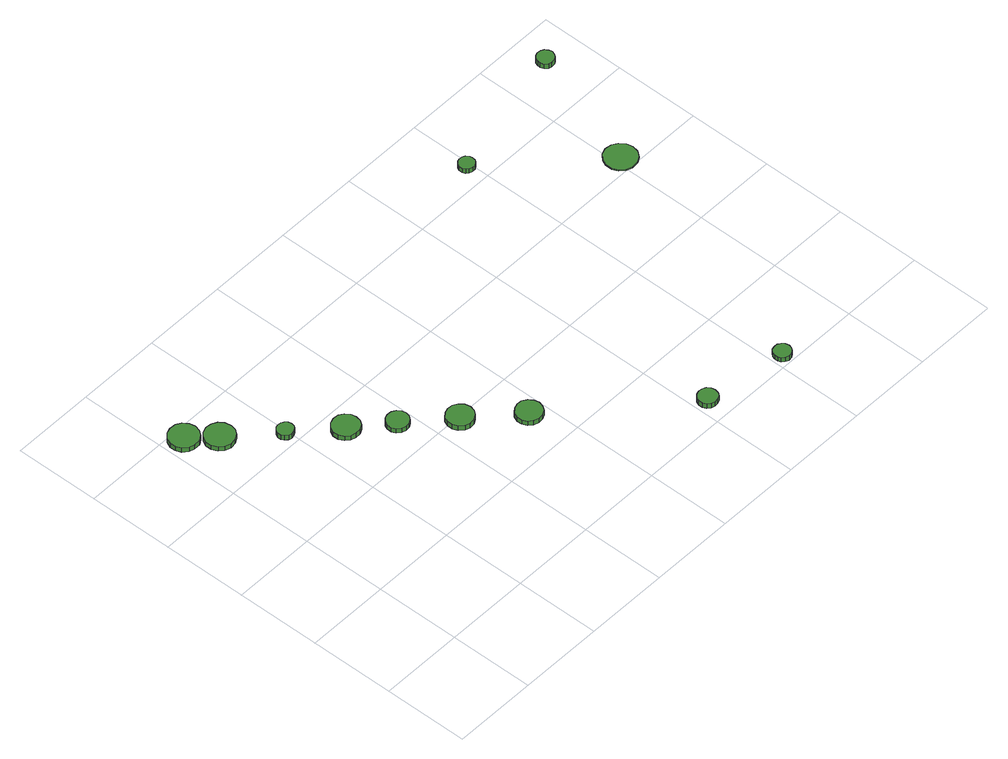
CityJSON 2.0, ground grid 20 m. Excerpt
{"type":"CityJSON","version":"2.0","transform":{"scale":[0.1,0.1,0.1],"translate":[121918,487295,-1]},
"CityObjects":{
"tree1":{"type":"SolitaryVegetationObject","attributes":{"function":"something"},"geometry":[{"type":"MultiSurface","lod":"1","boundaries":[[[0,1,2,3,4,5,6,7,8,9,10,11,12,13,14]],[[15,16,17,18,19,20,21,22,23,24,25,26,27,28,29]],[[0,29,28,1]],[[1,28,27,2]],[[2,27,26,3]],[[3,26,25,4]],[[4,25,24,5]],[[5,24,23,6]],[[6,23,22,7]],[[7,22,21,8]],[[8,21,20,9]],[[9,20,19,10]],[[10,19,18,11]],[[11,18,17,12]],[[12,17,16,13]],[[13,16,15,14]],[[14,15,29,0]]]}]},
"tree2":{"type":"SolitaryVegetationObject","attributes":{"function":"something"},"geometry":[{"type":"MultiSurface","lod":"1","boundaries":[[[30,31,32,33,34,35,36,37,38,39,40,41,42,43,44]],[[45,46,47,48,49,50,51,52,53,54,55,56,57,58,59]],[[30,59,58,31]],[[31,58,57,32]],[[32,57,56,33]],[[33,56,55,34]],[[34,55,54,35]],[[35,54,53,36]],[[36,53,52,37]],[[37,52,51,38]],[[38,51,50,39]],[[39,50,49,40]],[[40,49,48,41]],[[41,48,47,42]],[[42,47,46,43]],[[43,46,45,44]],[[44,45,59,30]]]}]},
"tree3":{"type":"SolitaryVegetationObject","attributes":{"function":"something"},"geometry":[{"type":"MultiSurface","lod":"1","boundaries":[[[60,61,62,63,64,65,66,67,68,69,70,71,72,73,74]],[[75,76,77,78,79,80,81,82,83,84,85,86,87,88,89]],[[60,89,88,61]],[[61,88,87,62]],[[62,87,86,63]],[[63,86,85,64]],[[64,85,84,65]],[[65,84,83,66]],[[66,83,82,67]],[[67,82,81,68]],[[68,81,80,69]],[[69,80,79,70]],[[70,79,78,71]],[[71,78,77,72]],[[72,77,76,73]],[[73,76,75,74]],[[74,75,89,60]]]}]},
"tree4":{"type":"SolitaryVegetationObject","attributes":{"function":"something"},"geometry":[{"type":"MultiSurface","lod":"1","boundaries":[[[90,91,92,93,94,95,96,97,98,99,100,101,102,103,104]],[[105,106,107,108,109,110,111,112,113,114,115,116,117,118,119]],[[90,119,118,91]],[[91,118,117,92]],[[92,117,116,93]],[[93,116,115,94]],[[94,115,114,95]],[[95,114,113,96]],[[96,113,112,97]],[[97,112,111,98]],[[98,111,110,99]],[[99,110,109,100]],[[100,109,108,101]],[[101,108,107,102]],[[102,107,106,103]],[[103,106,105,104]],[[104,105,119,90]]]}]},
"tree5":{"type":"SolitaryVegetationObject","attributes":{"function":"something"},"geometry":[{"type":"MultiSurface","lod":"1","boundaries":[[[120,121,122,123,124,125,126,127,128,129,130,131,132,133,134]],[[135,136,137,138,139,140,141,142,143,144,145,146,147,148,149]],[[120,149,148,121]],[[121,148,147,122]],[[122,147,146,123]],[[123,146,145,124]],[[124,145,144,125]],[[125,144,143,126]],[[126,143,142,127]],[[127,142,141,128]],[[128,141,140,129]],[[129,140,139,130]],[[130,139,138,131]],[[131,138,137,132]],[[132,137,136,133]],[[133,136,135,134]],[[134,135,149,120]]]}]},
"tree6":{"type":"SolitaryVegetationObject","attributes":{"function":"something"},"geometry":[{"type":"MultiSurface","lod":"1","boundaries":[[[150,151,152,153,154,155,156,157,158,159,160,161,162,163,164]],[[165,166,167,168,169,170,171,172,173,174,175,176,177,178,179]],[[150,179,178,151]],[[151,178,177,152]],[[152,177,176,153]],[[153,176,175,154]],[[154,175,174,155]],[[155,174,173,156]],[[156,173,172,157]],[[157,172,171,158]],[[158,171,170,159]],[[159,170,169,160]],[[160,169,168,161]],[[161,168,167,162]],[[162,167,166,163]],[[163,166,165,164]],[[164,165,179,150]]]}]},
"tree7":{"type":"SolitaryVegetationObject","attributes":{"function":"something"},"geometry":[{"type":"MultiSurface","lod":"1","boundaries":[[[180,181,182,183,184,185,186,187,188,189,190,191,192,193,194]],[[195,196,197,198,199,200,201,202,203,204,205,206,207,208,209]],[[180,209,208,181]],[[181,208,207,182]],[[182,207,206,183]],[[183,206,205,184]],[[184,205,204,185]],[[185,204,203,186]],[[186,203,202,187]],[[187,202,201,188]],[[188,201,200,189]],[[189,200,199,190]],[[190,199,198,191]],[[191,198,197,192]],[[192,197,196,193]],[[193,196,195,194]],[[194,195,209,180]]]}]},
"tree8":{"type":"SolitaryVegetationObject","attributes":{"function":"something"},"geometry":[{"type":"MultiSurface","lod":"1","boundaries":[[[210,211,212,213,214,215,216,217,218,219,220,221,222,223,224]],[[225,226,227,228,229,230,231,232,233,234,235,236,237,238,239]],[[210,239,238,211]],[[211,238,237,212]],[[212,237,236,213]],[[213,236,235,214]],[[214,235,234,215]],[[215,234,233,216]],[[216,233,232,217]],[[217,232,231,218]],[[218,231,230,219]],[[219,230,229,220]],[[220,229,228,221]],[[221,228,227,222]],[[222,227,226,223]],[[223,226,225,224]],[[224,225,239,210]]]}]},
"tree9":{"type":"SolitaryVegetationObject","attributes":{"function":"something"},"geometry":[{"type":"MultiSurface","lod":"1","boundaries":[[[240,241,242,243,244,245,246,247,248,249,250,251,252,253,254]],[[255,256,257,258,259,260,261,262,263,264,265,266,267,268,269]],[[240,269,268,241]],[[241,268,267,242]],[[242,267,266,243]],[[243,266,265,244]],[[244,265,264,245]],[[245,264,263,246]],[[246,263,262,247]],[[247,262,261,248]],[[248,261,260,249]],[[249,260,259,250]],[[250,259,258,251]],[[251,258,257,252]],[[252,257,256,253]],[[253,256,255,254]],[[254,255,269,240]]]}]},
"tree10":{"type":"SolitaryVegetationObject","attributes":{"function":"something"},"geometry":[{"type":"MultiSurface","lod":"1","boundaries":[[[270,271,272,273,274,275,276,277,278,279,280,281,282,283,284]],[[285,286,287,288,289,290,291,292,293,294,295,296,297,298,299]],[[270,299,298,271]],[[271,298,297,272]],[[272,297,296,273]],[[273,296,295,274]],[[274,295,294,275]],[[275,294,293,276]],[[276,293,292,277]],[[277,292,291,278]],[[278,291,290,279]],[[279,290,289,280]],[[280,289,288,281]],[[281,288,287,282]],[[282,287,286,283]],[[283,286,285,284]],[[284,285,299,270]]]}]},
"tree11":{"type":"SolitaryVegetationObject","attributes":{"function":"something"},"geometry":[{"type":"MultiSurface","lod":"1","boundaries":[[[300,301,302,303,304,305,306,307,308,309,310,311,312,313,314]],[[315,316,317,318,319,320,321,322,323,324,325,326,327,328,329]],[[300,329,328,301]],[[301,328,327,302]],[[302,327,326,303]],[[303,326,325,304]],[[304,325,324,305]],[[305,324,323,306]],[[306,323,322,307]],[[307,322,321,308]],[[308,321,320,309]],[[309,320,319,310]],[[310,319,318,311]],[[311,318,317,312]],[[312,317,316,313]],[[313,316,315,314]],[[314,315,329,300]]]}]},
"tree12":{"type":"SolitaryVegetationObject","attributes":{"function":"something"},"geometry":[{"type":"MultiSurface","lod":"1","boundaries":[[[330,331,332,333,334,335,336,337,338,339,340,341,342,343,344]],[[345,346,347,348,349,350,351,352,353,354,355,356,357,358,359]],[[330,359,358,331]],[[331,358,357,332]],[[332,357,356,333]],[[333,356,355,334]],[[334,355,354,335]],[[335,354,353,336]],[[336,353,352,337]],[[337,352,351,338]],[[338,351,350,339]],[[339,350,349,340]],[[340,349,348,341]],[[341,348,347,342]],[[342,347,346,343]],[[343,346,345,344]],[[344,345,359,330]]]}]}
},
"vertices":[
[74,769,29],[71,783,29],[62,795,29],[50,802,29],[35,803,29],[22,799,29],[11,789,29],[5,776,29],[5,762,29],[11,749,29],[22,739,29],[35,735,29],[50,736,29],[62,743,29],[71,755,29],[71,755,16],[62,743,16],[50,736,16],[35,735,16],[22,739,16],[11,749,16],[5,762,16],[5,776,16],[11,789,16],[22,799,16],[35,803,16],[50,802,16],[62,795,16],[71,783,16],[74,769,16],
[125,717,27],[122,732,27],[114,743,27],[101,750,27],[87,752,27],[73,747,27],[63,738,27],[57,725,27],[57,710,27],[63,697,27],[73,688,27],[87,683,27],[101,685,27],[114,692,27],[122,703,27],[122,703,15],[114,692,15],[101,685,15],[87,683,15],[73,688,15],[63,697,15],[57,710,15],[57,725,15],[63,738,15],[73,747,15],[87,752,15],[101,750,15],[114,743,15],[122,732,15],[125,717,15],
[211,629,27],[209,637,27],[204,643,27],[197,647,27],[189,648,27],[182,646,27],[176,640,27],[172,633,27],[172,625,27],[176,618,27],[182,612,27],[189,610,27],[197,611,27],[204,615,27],[209,621,27],[209,621,14],[204,615,14],[197,611,14],[189,610,14],[182,612,14],[176,618,14],[172,625,14],[172,633,14],[176,640,14],[182,646,14],[189,648,14],[197,647,14],[204,643,14],[209,637,14],[211,629,14],
[311,544,28],[309,556,28],[301,567,28],[290,574,28],[277,575,28],[264,571,28],[255,562,28],[249,550,28],[249,537,28],[255,525,28],[264,517,28],[277,513,28],[290,514,28],[301,520,28],[309,531,28],[309,531,15],[301,520,15],[290,514,15],[277,513,15],[264,517,15],[255,525,15],[249,537,15],[249,550,15],[255,562,15],[264,571,15],[277,575,15],[290,574,15],[301,567,15],[309,556,15],[311,544,15],
[388,476,26],[386,487,26],[379,496,26],[370,501,26],[359,502,26],[349,499,26],[341,492,26],[337,482,26],[337,471,26],[341,461,26],[349,454,26],[359,451,26],[370,452,26],[379,457,26],[386,466,26],[386,466,14],[379,457,14],[370,452,14],[359,451,14],[349,454,14],[341,461,14],[337,471,14],[337,482,14],[341,492,14],[349,499,14],[359,502,14],[370,501,14],[379,496,14],[386,487,14],[388,476,14],
[487,390,27],[484,403,27],[476,413,27],[465,420,27],[452,421,27],[440,417,27],[430,409,27],[425,397,27],[425,384,27],[430,372,27],[440,363,27],[452,359,27],[465,360,27],[476,367,27],[484,377,27],[484,377,14],[476,367,14],[465,360,14],[452,359,14],[440,363,14],[430,372,14],[425,384,14],[425,397,14],[430,409,14],[440,417,14],[452,421,14],[465,420,14],[476,413,14],[484,403,14],[487,390,14],
[589,295,26],[586,307,26],[579,317,26],[568,324,26],[556,325,26],[544,321,26],[534,313,26],[529,301,26],[529,289,26],[534,277,26],[544,269,26],[556,265,26],[568,266,26],[579,272,26],[586,283,26],[586,283,13],[579,272,13],[568,266,13],[556,265,13],[544,269,13],[534,277,13],[529,289,13],[529,301,13],[534,313,13],[544,321,13],[556,325,13],[568,324,13],[579,317,13],[586,307,13],[589,295,13],
[851,51,28],[849,60,28],[844,68,28],[835,72,28],[826,73,28],[817,70,28],[810,64,28],[806,55,28],[806,46,28],[810,37,28],[817,31,28],[826,28,28],[835,29,28],[844,33,28],[849,41,28],[849,41,15],[844,33,15],[835,29,15],[826,28,15],[817,31,15],[810,37,15],[806,46,15],[806,55,15],[810,64,15],[817,70,15],[826,73,15],[835,72,15],[844,68,15],[849,60,15],[851,51,15],
[1042,20,29],[1040,29,29],[1035,35,29],[1028,40,29],[1019,40,29],[1011,38,29],[1005,32,29],[1002,24,29],[1002,16,29],[1005,8,29],[1011,3,29],[1019,0,29],[1028,1,29],[1035,5,29],[1040,12,29],[1040,12,17],[1035,5,17],[1028,1,17],[1019,0,17],[1011,3,17],[1005,8,17],[1002,16,17],[1002,24,17],[1005,32,17],[1011,38,17],[1019,40,17],[1028,40,17],[1035,35,17],[1040,29,17],[1042,20,17],
[1002,844,30],[1001,851,30],[996,858,30],[990,861,30],[982,862,30],[975,860,30],[969,855,30],[966,848,30],[966,840,30],[969,833,30],[975,828,30],[982,826,30],[990,826,30],[996,830,30],[1001,836,30],[1001,836,18],[996,830,18],[990,826,18],[982,826,18],[975,828,18],[969,833,18],[966,840,18],[966,848,18],[969,855,18],[975,860,18],[982,862,18],[990,861,18],[996,858,18],[1001,851,18],[1002,844,18],
[1254,633,12],[1251,648,12],[1241,661,12],[1228,669,12],[1212,671,12],[1197,666,12],[1186,655,12],[1180,641,12],[1180,625,12],[1186,611,12],[1197,601,12],[1212,596,12],[1228,597,12],[1241,605,12],[1251,618,12],[1251,618,9],[1241,605,9],[1228,597,9],[1212,596,9],[1197,601,9],[1186,611,9],[1180,625,9],[1180,641,9],[1186,655,9],[1197,666,9],[1212,671,9],[1228,669,9],[1241,661,9],[1251,648,9],[1254,633,9],
[1332,922,26],[1330,930,26],[1325,937,26],[1318,941,26],[1309,942,26],[1301,939,26],[1295,934,26],[1292,926,26],[1292,918,26],[1295,910,26],[1301,904,26],[1309,902,26],[1318,903,26],[1325,907,26],[1330,914,26],[1330,914,13],[1325,907,13],[1318,903,13],[1309,902,13],[1301,904,13],[1295,910,13],[1292,918,13],[1292,926,13],[1295,934,13],[1301,939,13],[1309,942,13],[1318,941,13],[1325,937,13],[1330,930,13],[1332,922,13]
]}
